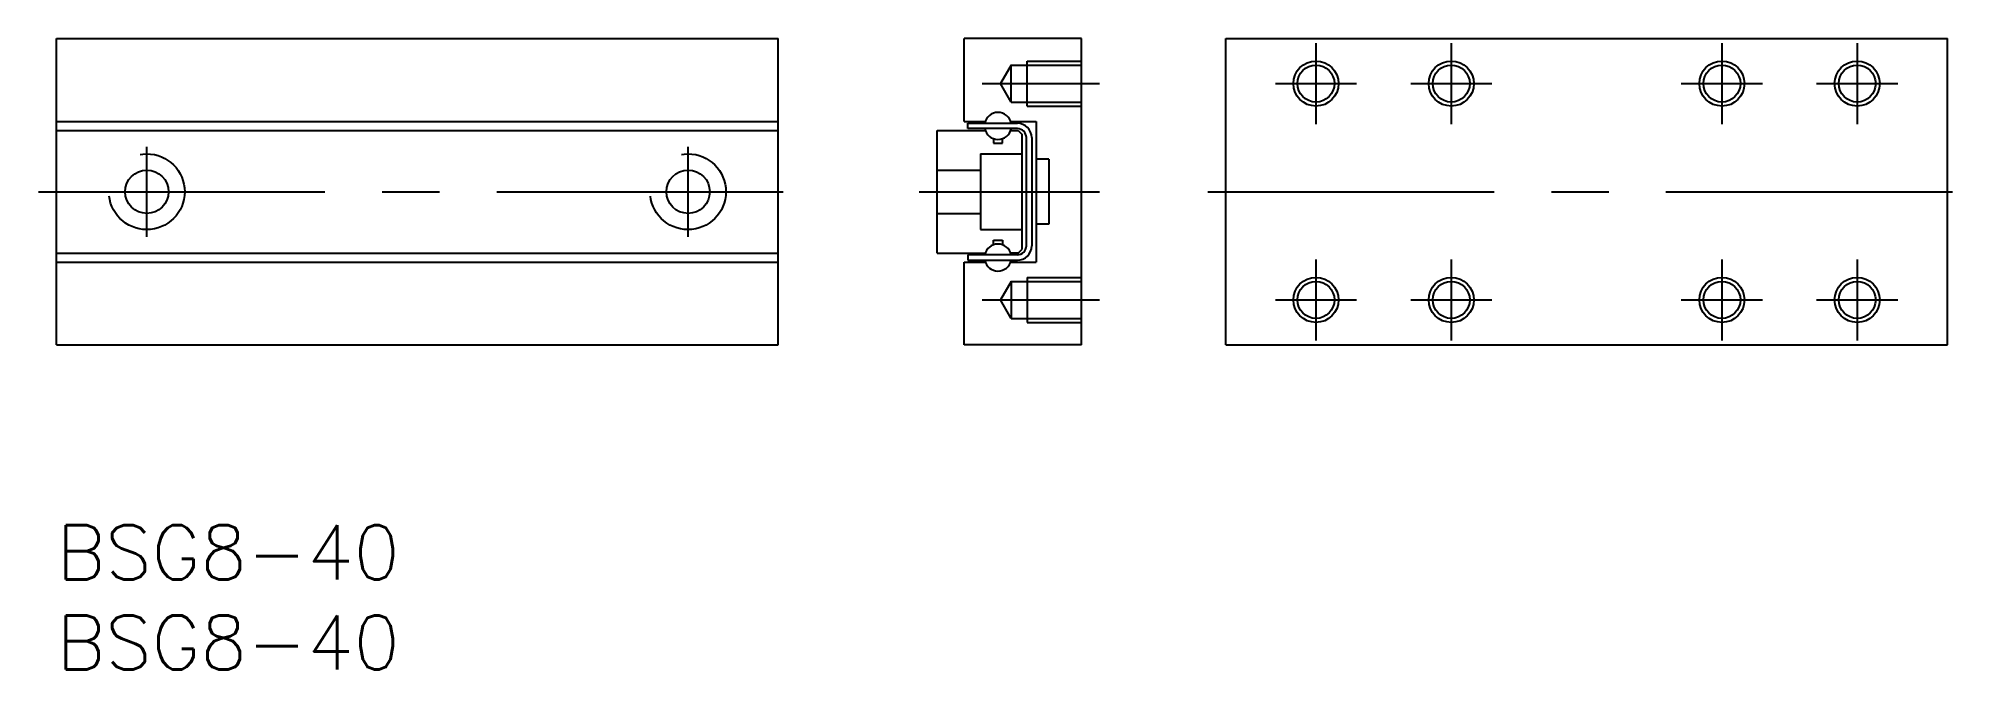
# Model space of a CAD drawing. Extents: x -1 to 106, y -8 to 27.
import ezdxf

# ---------------------------------------------------------------- set-up
doc = ezdxf.new("R2010")
doc.units = 0
doc.header["$LTSCALE"] = 0.5
doc.linetypes.add('CENTER', pattern=[50.8, 31.75, -6.35, 6.35, -6.35])
doc.linetypes.add('DASHED', pattern=[19.05, 12.7, -6.35])
for name, color, linetype in [('MSM_CENTER', 1, 'CENTER'), ('MSM_CONTINUOUS', 7, 'CONTINUOUS'), ('MSM_DASHED', 4, 'DASHED'), ('MSM_NARROW', 5, 'CONTINUOUS'), ('MSM_PART_NUMBER', 7, 'CONTINUOUS')]:
    doc.layers.add(name, color=color, linetype=linetype)
doc.styles.get("Standard").update_dxf_attribs({"font": 'txt.shx', "height": 3, "bigfont": 'bigfont.shx'})

# ---------------------------------------------------------------- blocks, each defined once
blk = doc.blocks.new('*U2')
at = {"layer": 'MSM_PART_NUMBER'}
blk.add_text('BSG8-40', height=3, dxfattribs=at).set_placement((0, -3))
blk = doc.blocks.new('*U3')
at = {"layer": 'MSM_PART_NUMBER'}
blk.add_text('BSG8-40', height=3, dxfattribs=at).set_placement((0, -8))

msp = doc.modelspace()

# ---------------------------------------------------------------- linework, layer by layer
at = {"layer": 'MSM_CENTER'}
for p, q in [((69.80151, 26.75), (69.80151, 22.25)), ((77.30151, 26.75), (77.30151, 22.25)), ((92.30151, 26.75), (92.30151, 22.25)), ((99.80151, 26.75), (99.80151, 22.25)), ((51.309726, 24.5), (57.80151, 24.5)), ((67.55151, 24.5), (72.05151, 24.5)), ((75.05151, 24.5), (79.55151, 24.5)), ((90.05151, 24.5), (94.55151, 24.5)), ((97.55151, 24.5), (102.05151, 24.5)), ((5, 16), (5, 21)), ((35, 16), (35, 21)), ((-1, 18.5), (41, 18.5)), ((47.80151, 18.5), (57.80151, 18.5)), ((63.80151, 18.5), (105.80151, 18.5)), ((69.80151, 14.75), (69.80151, 10.25)), ((77.30151, 14.75), (77.30151, 10.25)), ((92.30151, 14.75), (92.30151, 10.25)), ((99.80151, 14.75), (99.80151, 10.25)), ((51.309726, 12.5), (57.80151, 12.5)), ((67.55151, 12.5), (72.05151, 12.5)), ((75.05151, 12.5), (79.55151, 12.5)), ((90.05151, 12.5), (94.55151, 12.5)), ((97.55151, 12.5), (102.05151, 12.5))]:
    msp.add_line(p, q, dxfattribs=at)
at = {"layer": 'MSM_CONTINUOUS'}
for p, q in [((0, 27), (40, 27)), ((0, 10), (0, 27)), ((40, 10), (40, 27)), ((56.80151, 27), (50.30151, 27)), ((50.30151, 22.4), (50.30151, 27)), ((56.80151, 10), (56.80151, 27)), ((64.80151, 27), (104.80151, 27)), ((64.80151, 10), (64.80151, 27)), ((104.80151, 10), (104.80151, 27)), ((50.30151, 22.4), (50.30151, 23.043761)), ((0, 22.4), (40, 22.4)), ((0, 21.9), (40, 21.9)), ((48.80151, 15.1), (48.80151, 21.9)), ((48.80151, 21.9), (51.469403, 21.9)), ((50.30151, 22.4), (51.469403, 22.4)), ((50.50151, 22.3), (53.25151, 22.3)), ((50.50151, 22), (50.50151, 22.3)), ((53.25151, 22), (50.50151, 22)), ((51.92651, 21.442893), (51.92651, 21.188054)), ((52.42651, 21.188054), (52.42651, 21.442893)), ((52.883617, 22.4), (54.30151, 22.4)), ((52.883617, 21.9), (53.30151, 21.9)), ((53.30151, 21.9), (53.50151, 21.7)), ((53.50151, 21.7), (53.50151, 15.3)), ((53.75151, 15.5), (53.75151, 21.5)), ((54.05151, 21.5), (54.05151, 15.5)), ((54.30151, 22.4), (54.30151, 14.6)), ((51.92651, 21.188054), (52.42651, 21.188054)), ((55.00151, 20.3), (54.30151, 20.3)), ((55.00151, 20.3), (55.00151, 16.7)), ((55.00151, 16.7), (54.30151, 16.7)), ((0, 15.1), (40, 15.1)), ((48.80151, 15.1), (51.469403, 15.1)), ((53.25151, 15), (50.50151, 15)), ((50.50151, 15), (50.50151, 14.7)), ((50.636957, 15.1), (50.683264, 15.1)), ((51.92651, 15.557107), (51.92651, 15.811946)), ((51.92651, 15.811946), (52.42651, 15.811946)), ((52.42651, 15.811946), (52.42651, 15.557107)), ((53.30151, 15.1), (52.883617, 15.1)), ((53.30151, 15.1), (53.50151, 15.3)), ((0, 14.6), (40, 14.6)), ((50.30151, 14.6), (51.469403, 14.6)), ((50.30151, 10), (50.30151, 14.6)), ((50.50151, 14.7), (53.25151, 14.7)), ((52.883617, 14.6), (54.30151, 14.6)), ((0, 10), (40, 10)), ((56.80151, 10), (50.30151, 10)), ((56.80151, 10), (50.30151, 10)), ((64.80151, 10), (104.80151, 10))]:
    msp.add_line(p, q, dxfattribs=at)
for centre, radius in [((69.80151, 24.5), 1.025), ((77.30151, 24.5), 1.025), ((92.30151, 24.5), 1.025), ((99.80151, 24.5), 1.025), ((5, 18.5), 1.2), ((35, 18.5), 1.2), ((69.80151, 12.5), 1.025), ((77.30151, 12.5), 1.025), ((92.30151, 12.5), 1.025), ((99.80151, 12.5), 1.025)]:
    msp.add_circle(centre, radius, dxfattribs=at)
for centre, radius, start, end in [((52.17651, 22.15), 0.75, 11.630435, 168.463041), ((52.17651, 22.15), 0.75, 191.536959, 348.369565), ((53.25151, 21.5), 0.8, 0, 90), ((53.25151, 21.5), 0.5, 0, 90), ((52.17651, 14.85), 0.75, 11.630435, 168.463041), ((53.25151, 15.5), 0.5, 270, 0), ((53.25151, 15.5), 0.8, 270, 0), ((52.17651, 14.85), 0.75, 191.536959, 348.369565)]:
    msp.add_arc(centre, radius, start, end, dxfattribs=at)
at = {"layer": 'MSM_DASHED'}
for p, q in [((53.80151, 23.25), (53.80151, 25.75)), ((53.80151, 25.75), (56.80151, 25.75)), ((52.90151, 25.525), (52.309726, 24.5)), ((52.90151, 23.475), (52.90151, 25.525)), ((52.90151, 25.525), (56.80151, 25.525)), ((52.90151, 23.475), (52.309726, 24.5)), ((52.90151, 23.475), (56.80151, 23.475)), ((53.80151, 23.25), (56.80151, 23.25)), ((51.20151, 20.6), (53.50151, 20.6)), ((51.20151, 20.6), (51.20151, 16.4)), ((48.80151, 19.7), (51.20151, 19.7)), ((48.80151, 17.3), (51.20151, 17.3)), ((51.20151, 16.4), (53.50151, 16.4)), ((52.90151, 13.525), (52.309726, 12.5)), ((52.90151, 13.525), (56.80151, 13.525)), ((52.90151, 13.525), (52.90151, 11.475)), ((53.80151, 13.75), (56.80151, 13.75)), ((53.80151, 13.75), (53.80151, 11.25)), ((52.90151, 11.475), (52.309726, 12.5)), ((52.90151, 11.475), (56.80151, 11.475)), ((53.80151, 11.25), (56.80151, 11.25))]:
    msp.add_line(p, q, dxfattribs=at)
for centre in [(5, 18.5), (35, 18.5)]:
    msp.add_circle(centre, 2.1, dxfattribs=at)
at = {"layer": 'MSM_NARROW'}
for centre in [(69.80151, 24.5), (77.30151, 24.5), (92.30151, 24.5), (99.80151, 24.5), (69.80151, 12.5), (77.30151, 12.5), (92.30151, 12.5), (99.80151, 12.5)]:
    msp.add_circle(centre, 1.25, dxfattribs=at)

# ---------------------------------------------------------------- block references
at = {"layer": 'MSM_CONTINUOUS'}
for name in ['*U2', '*U3']:
    msp.add_blockref(name, (0, 0), dxfattribs=at)

doc.saveas('drawing.dxf')
